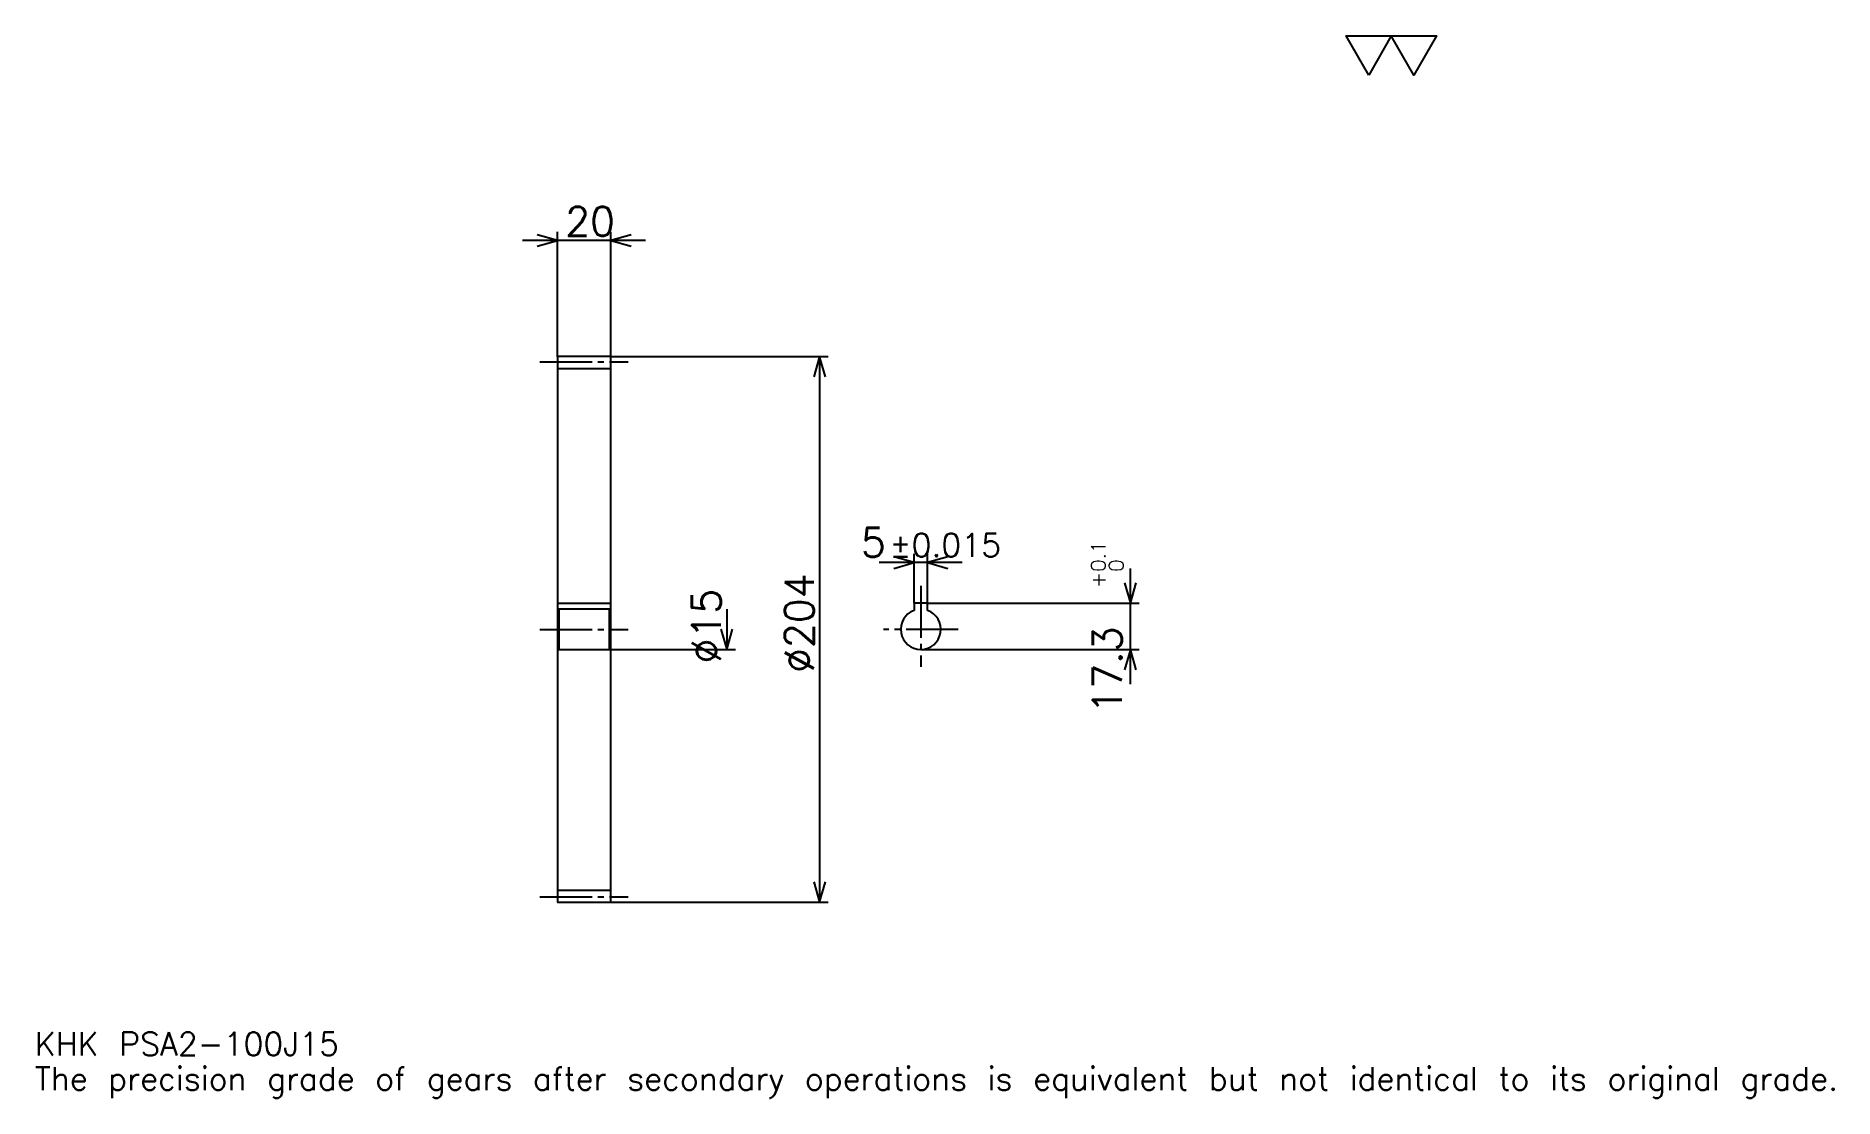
# Model space of a CAD drawing. Extents: x 22 to 694, y 8 to 405.
import ezdxf

# ---------------------------------------------------------------- set-up
doc = ezdxf.new("R2010")
doc.units = 0
doc.linetypes.add('DASHDOT', pattern=[26.021738, 19.516304, -2.168478, 2.168478, -2.168478])
doc.layers.get('0').update_dxf_attribs({"linetype": 'CONTINUOUS'})
doc.layers.add('DASHDOT', color=6, linetype='DASHDOT')
doc.styles.add('KANJI', font='TXT', dxfattribs={"bigfont": 'BIGFONT'})

msp = doc.modelspace()

# ---------------------------------------------------------------- linework, layer by layer
at = {"color": 5}
for p, q in [((217.027176, 285.154907), (217.027176, 331.777191)), ((237.027176, 285.154907), (237.027176, 331.777191)), ((250.03804, 328.524475), (204.016312, 328.524475)), ((217.027176, 285.054901), (217.027176, 285.154907)), ((236.92717, 285.154907), (237.027176, 285.154907)), ((237.027176, 285.154907), (318.345093, 285.154907)), ((237.027176, 285.054901), (237.027176, 285.154907)), ((315.092407, 285.154907), (315.092407, 81.154907)), ((350.451111, 192.95491), (350.451111, 211.386978)), ((355.451111, 192.95491), (355.451111, 211.386978)), ((368.461975, 208.134247), (337.440216, 208.134247)), ((431.347839, 162.644043), (431.347839, 205.965775)), ((280.396729, 190.654907), (280.396729, 175.654907)), ((355.451111, 192.95491), (434.600525, 192.95491)), ((237.027176, 175.654907), (283.649475, 175.654907)), ((352.951111, 175.654907), (434.600525, 175.654907)), ((236.92717, 81.154907), (237.027176, 81.154907)), ((237.027176, 81.154907), (318.345093, 81.154907))]:
    msp.add_line(p, q, dxfattribs=at)
at = {"color": 4}
for p, q in [((217.027176, 280.654907), (237.027176, 280.654907)), ((217.027176, 192.95491), (237.027176, 192.95491)), ((237.027176, 191.154907), (236.527176, 190.654907)), ((217.027176, 175.154907), (217.527176, 175.654907)), ((237.027176, 175.154907), (236.527176, 175.654907)), ((217.027176, 85.654907), (237.027176, 85.654907))]:
    msp.add_line(p, q, dxfattribs=at)
at = {"color": 7}
msp.add_lwpolyline([(520.434753, 390.32608), (511.977692, 404.984985), (545.805969, 404.984985), (537.348877, 390.32608), (528.891846, 404.984985), (520.434753, 390.32608)], dxfattribs=at)
at = {"color": 5}
for points in [[(209.4375, 326.356018), (217.027176, 328.524475), (209.4375, 330.692932)], [(244.616852, 330.692932), (237.027176, 328.524475), (244.616852, 326.356018)], [(317.260864, 277.565247), (315.092407, 285.154907), (312.92392, 277.565247)], [(342.86142, 205.965775), (350.451111, 208.134247), (342.86142, 210.302734)], [(363.040771, 210.302734), (355.451111, 208.134247), (363.040771, 205.965775)], [(429.179352, 200.544586), (431.347839, 192.95491), (433.516296, 200.544586)], [(278.228271, 183.244583), (280.396729, 175.654907), (282.565216, 183.244583)], [(433.516296, 168.065231), (431.347839, 175.654907), (429.179352, 168.065231)], [(312.92392, 88.744583), (315.092407, 81.154907), (317.260864, 88.744583)]]:
    msp.add_lwpolyline(points, dxfattribs=at)
at = {"color": 4}
for points in [[(217.027176, 175.154907), (217.027176, 81.254906), (217.127182, 81.154907), (236.92717, 81.154907), (237.027176, 81.254906), (237.027176, 285.054901), (236.92717, 285.154907), (217.127182, 285.154907), (217.027176, 285.054901), (217.027176, 175.154907)], [(217.027176, 191.154907), (217.527176, 190.654907), (217.527176, 175.654907), (236.527176, 175.654907), (236.527176, 190.654907), (217.527176, 190.654907)], [(355.451111, 190.225983), (355.451111, 192.95491), (350.451111, 192.95491), (350.451111, 190.225983)]]:
    msp.add_lwpolyline(points, dxfattribs=at)
msp.add_arc((352.951111, 183.154907), 7.5, 109.471220943, 70.528779057, dxfattribs=at)
at = {"layer": 'DASHDOT', "color": 7}
for p, q in [((210.521744, 283.154907), (243.532608, 283.154907)), ((352.951111, 199.460342), (352.951111, 169.149475)), ((210.521744, 183.154907), (243.532608, 183.154907)), ((366.956543, 183.154907), (338.945648, 183.154907)), ((210.521744, 83.154907), (243.532608, 83.154907))]:
    msp.add_line(p, q, dxfattribs=at)

# ---------------------------------------------------------------- texts
at = {"color": 7, "style": 'KANJI'}
for s, height, p in [('20', 10.842391, (219.979614, 330.259277)), ('5', 10.842391, (330.570251, 210.302734)), ('%%p0.015', 8.673913, (341.302887, 210.302734)), ('KHK PSA2-100J15', 8.673913, (21.684782, 23.85326)), ('The precision grade of gears after secondary operations is equivalent but not identical to its original grade.', 8.673913, (21.684782, 10.842391))]:
    msp.add_text(s, height=height, dxfattribs=at).set_placement(p)
for s, height, p in [('0.1', 5.421196, (422.023376, 204.66127)), ('0', 5.421196, (428.745667, 204.66127)), ('%%c204', 10.842391, (312.92392, 166.891327)), ('+', 5.421196, (422.023376, 198.589523)), ('%%c15', 10.842391, (278.228271, 170.4151)), ('17.3', 10.842391, (428.095093, 151.659363))]:
    msp.add_text(s, height=height, rotation=90, dxfattribs=at).set_placement(p)

doc.saveas('drawing.dxf')
